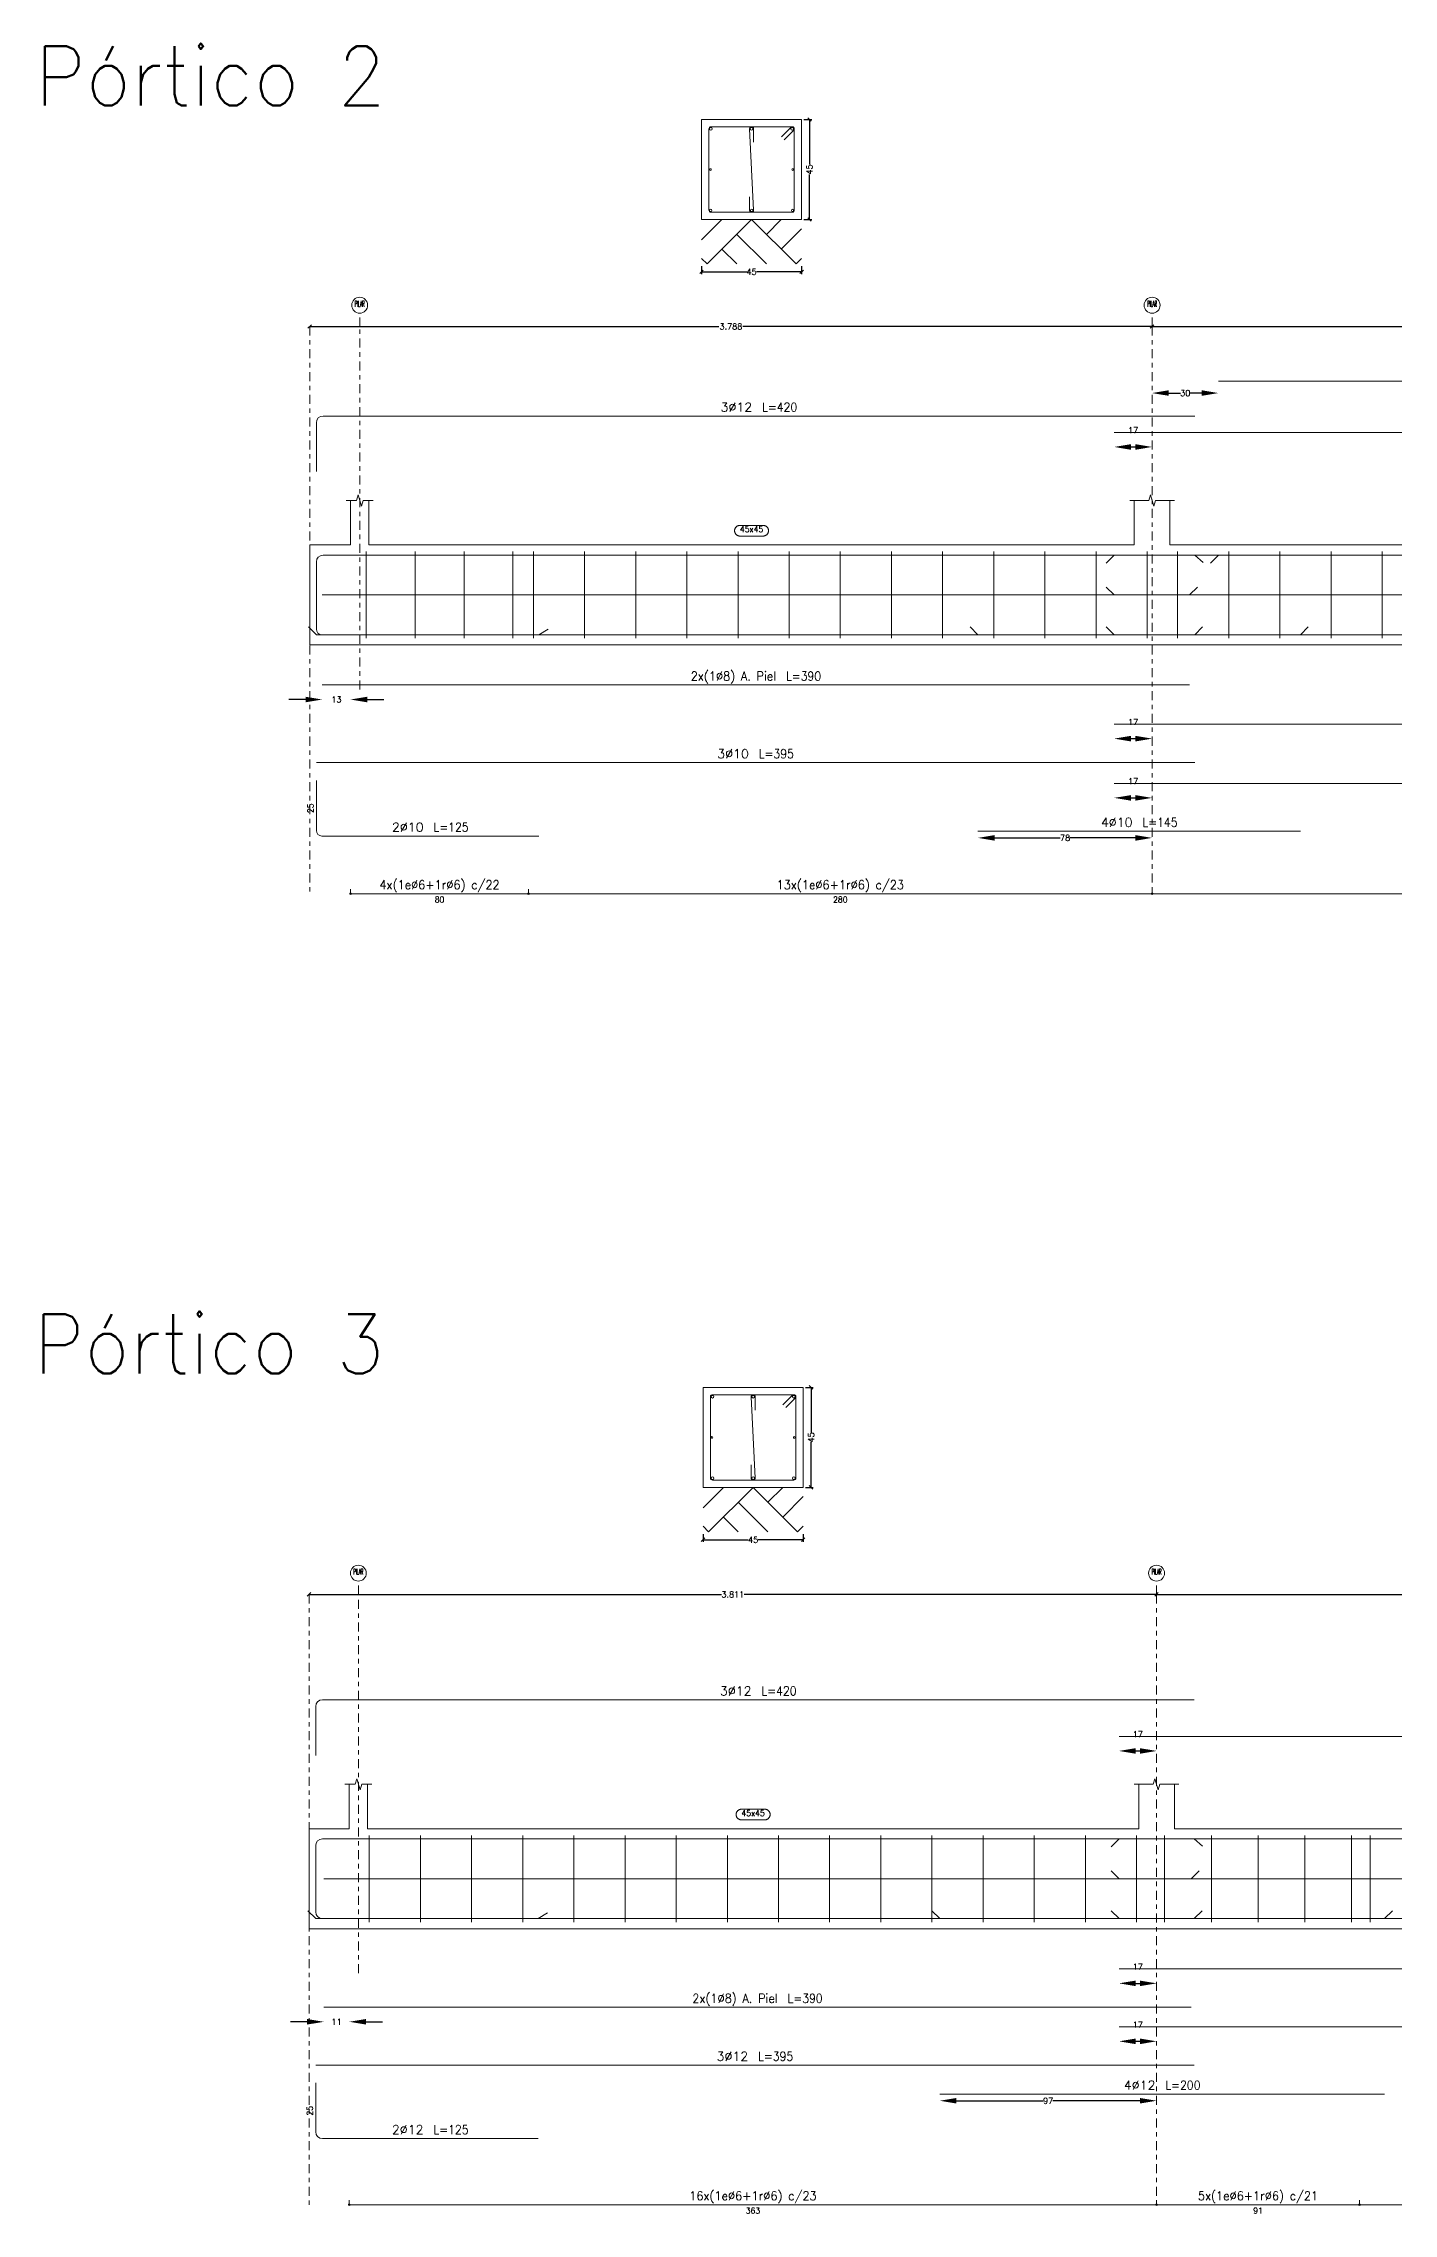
# Model space of a CAD drawing. Header units: millimetres. Extents: x 1 to 227, y -3 to 111.
# Drawn here: x 63.81 to 94.16, y 55.61 to 104.42 of the extents above; entities that cross this region are included whole.
import ezdxf
from ezdxf.enums import TextEntityAlignment as Align

# ---------------------------------------------------------------- set-up
doc = ezdxf.new("R2010")
doc.units = ezdxf.units.MM
doc.linetypes.add('CYPE_RAYAPUNTO', pattern=[0.4125, 0.2025, -0.105, 0, -0.105])
for name, color, linetype, lineweight in [('ALZ_ARM_LONG_ARM_TEXTOS', 3, 'Continuous', 9), ('ALZ_ARM_LONG_TXT_LONG', 3, 'Continuous', 9), ('ALZ_ARM_TRANS_TXT_EST', 3, 'Continuous', 9), ('ALZ_CONT_NUDOS', 122, 'Continuous', 9), ('ALZ_CONT_VIG_HORMIGON', 2, 'Continuous', 9), ('ALZ_COT_COT_ANCLAJES', 3, 'Continuous', 0), ('ALZ_COT_COT_ARM', 3, 'Continuous', 0), ('ALZ_COT_COT_EST', 3, 'Continuous', 0), ('ALZ_COT_COT_LIN_APOYOS', 2, 'CYPE_RAYAPUNTO', 0), ('ALZ_COT_LONGITUD_PROYECTADA', 122, 'Continuous', 0), ('ALZ_COT_TEXTOS_ESTRIBOS', 122, 'Continuous', 0), ('ALZ_REF_COT_LIN_AUX_COTA', 2, 'CYPE_RAYAPUNTO', 9), ('ALZ_REF_REF_NOMBRE', 3, 'Continuous', 9), ('ALZ_REF_REF_REFERENCIA', 3, 'Continuous', 9), ('ALZ_REF_REFERENCIA_PORTICO', 3, 'Continuous', 9), ('ALZ_REF_TEXTO_REF_NOMBRE', 3, 'Continuous', 9), ('ALZ_REF_TEXTO_REF_REFERENCIA', 3, 'Continuous', 9), ('ARM_LONGITUDINAL_Ø10', 103, 'Continuous', 9), ('ARM_LONGITUDINAL_Ø12', 171, 'Continuous', 9), ('ARM_LONGITUDINAL_Ø8', 32, 'Continuous', 9), ('ARM_TRANSVERSAL_Ø6', 151, 'Continuous', 9), ('SEC_CONT_TERRENO_SECCION', 36, 'Continuous', 0), ('SEC_CONT_VIG_HORMIGON_SECCION', 2, 'Continuous', 9), ('SEC_COTAS_SEC_DIM_VIGA', 122, 'Continuous', 0)]:
    doc.layers.add(name, color=color, linetype=linetype, lineweight=lineweight)
doc.styles.add('CYPETXT_0.2_romans', font='romans__.ttf', dxfattribs={"height": 0.133333})
doc.styles.add('CYPETXT_romans', font='romans__.ttf', dxfattribs={"height": 0.2})
doc.dimstyles.new('cype_arrow', dxfattribs={"dimtxt": 0.18, "dimasz": 0.375, "dimexe": 0.05, "dimexo": 0.05, "dimgap": 0, "dimtad": 0, "dimdec": 4, "dimzin": 0, "dimdsep": 46, "dimtxsty": 'CYPETXT_0.2_romans', "dimcen": 0.09, "dimadec": 0, "dimazin": 0, "dimtfac": 1, "dimtdec": 4, "dimtofl": 0, "dimtmove": 2, "dimatfit": 3, "dimfxl": 1, "dimtolj": 1, "dimtzin": 0, "dimarcsym": 0})
doc.dimstyles.new('cype_oblique', dxfattribs={"dimtxt": 0.18, "dimasz": 0.18, "dimexe": 0.05, "dimexo": 0.05, "dimgap": 0, "dimtad": 0, "dimdec": 4, "dimzin": 0, "dimdsep": 46, "dimtxsty": 'CYPETXT_0.2_romans', "dimblk": 'OBLIQUE', "dimtsz": 0.04, "dimcen": 0.09, "dimadec": 0, "dimazin": 0, "dimtfac": 1, "dimtdec": 4, "dimtofl": 0, "dimtmove": 2, "dimatfit": 3, "dimfxl": 1, "dimtolj": 1, "dimtzin": 0, "dimarcsym": 0})

# ---------------------------------------------------------------- blocks, each defined once
blk = doc.blocks.new('*D8')
at = {"layer": 'Defpoints', "color": 0, "transparency": 16777216}
for p in [(78.605, 99.455), (80.855, 99.455), (80.855, 99.278)]:
    blk.add_point(p, dxfattribs=at)
at = {"layer": 'SEC_COTAS_SEC_DIM_VIGA', "color": 0, "lineweight": -2, "transparency": 16777216}
for p, q in [((78.565, 99.238), (78.645, 99.318)), ((78.605, 99.405), (78.605, 99.228)), ((78.605, 99.278), (79.62, 99.278)), ((80.855, 99.278), (79.84, 99.278)), ((80.815, 99.238), (80.895, 99.318)), ((80.855, 99.405), (80.855, 99.228))]:
    blk.add_line(p, q, dxfattribs=at)
at = {"layer": 'SEC_COTAS_SEC_DIM_VIGA', "color": 0, "transparency": 16777216, "insert": (79.73, 99.278), "char_height": 0.1333, "attachment_point": 5, "style": 'CYPETXT_0.2_romans'}
blk.add_mtext('\\A1;45', dxfattribs=at)
blk = doc.blocks.new('_OBLIQUE')
at = {"color": 0, "linetype": 'ByBlock', "lineweight": -2}
blk.add_line((-0.5, -0.5), (0.5, 0.5), dxfattribs=at)
blk = doc.blocks.new('*D9')
at = {"layer": 'Defpoints', "color": 0, "transparency": 16777216}
for p in [(80.855, 102.705), (81.032, 102.705), (80.855, 100.455)]:
    blk.add_point(p, dxfattribs=at)
at = {"layer": 'SEC_COTAS_SEC_DIM_VIGA', "color": 0, "lineweight": -2, "transparency": 16777216}
for p, q in [((80.905, 102.705), (81.082, 102.705)), ((81.072, 102.665), (80.992, 102.745)), ((81.032, 102.705), (81.032, 101.69)), ((81.032, 100.455), (81.032, 101.47)), ((80.905, 100.455), (81.082, 100.455)), ((81.072, 100.415), (80.992, 100.495))]:
    blk.add_line(p, q, dxfattribs=at)
at = {"layer": 'SEC_COTAS_SEC_DIM_VIGA', "color": 0, "transparency": 16777216, "insert": (81.032, 101.58), "char_height": 0.1333, "attachment_point": 5, "rotation": 90, "style": 'CYPETXT_0.2_romans'}
blk.add_mtext('\\A1;45', dxfattribs=at)
blk = doc.blocks.new('*D18')
at = {"layer": 'ALZ_COT_LONGITUD_PROYECTADA', "color": 0, "lineweight": -2, "transparency": 16777216}
for p, q in [((69.755, 98.009), (69.835, 98.089)), ((69.795, 98.049), (78.994, 98.049)), ((88.735, 98.049), (79.536, 98.049)), ((88.695, 98.009), (88.775, 98.089))]:
    blk.add_line(p, q, dxfattribs=at)
at = {"layer": 'Defpoints', "color": 0, "transparency": 16777216}
for p in [(69.795, 98.049), (69.795, 98.049), (88.735, 98.049)]:
    blk.add_point(p, dxfattribs=at)
at = {"layer": 'ALZ_COT_LONGITUD_PROYECTADA', "color": 0, "transparency": 16777216, "insert": (79.265, 98.049), "char_height": 0.1333, "attachment_point": 5, "style": 'CYPETXT_0.2_romans'}
blk.add_mtext('\\A1;3.788', dxfattribs=at)
blk = doc.blocks.new('*D19')
at = {"layer": 'ALZ_COT_LONGITUD_PROYECTADA', "color": 0, "lineweight": -2, "transparency": 16777216}
for p, q in [((88.695, 98.009), (88.775, 98.089)), ((88.735, 98.049), (95.361, 98.049)), ((102.53, 98.049), (95.904, 98.049)), ((102.49, 98.009), (102.57, 98.089))]:
    blk.add_line(p, q, dxfattribs=at)
at = {"layer": 'Defpoints', "color": 0, "transparency": 16777216}
for p in [(88.735, 98.049), (88.735, 98.049), (102.53, 98.049)]:
    blk.add_point(p, dxfattribs=at)
at = {"layer": 'ALZ_COT_LONGITUD_PROYECTADA', "color": 0, "transparency": 16777216, "insert": (95.633, 98.049), "char_height": 0.1333, "attachment_point": 5, "style": 'CYPETXT_0.2_romans'}
blk.add_mtext('\\A1;2.759', dxfattribs=at)
blk = doc.blocks.new('*D23')
at = {"layer": 'ALZ_COT_COT_ARM', "color": 0, "lineweight": -2, "transparency": 16777216}
blk.add_line((88.258, 95.34), (88.36, 95.34), dxfattribs=at)
at = {"layer": 'ALZ_COT_COT_ARM', "color": 0, "transparency": 16777216}
for points in [[(88.258, 95.402), (88.258, 95.277), (87.883, 95.34)], [(88.36, 95.402), (88.36, 95.277), (88.735, 95.34)]]:
    blk.add_solid(points, dxfattribs=at)
at = {"layer": 'Defpoints', "color": 0, "transparency": 16777216}
for p in [(87.883, 95.34), (88.735, 95.34), (88.735, 95.34)]:
    blk.add_point(p, dxfattribs=at)
at = {"layer": 'ALZ_COT_COT_ARM', "color": 0, "transparency": 16777216, "insert": (88.309, 95.715), "char_height": 0.1333, "attachment_point": 5, "style": 'CYPETXT_0.2_romans'}
blk.add_mtext('\\A1;17', dxfattribs=at)
blk = doc.blocks.new('*D24')
at = {"layer": 'ALZ_COT_COT_ARM', "color": 0, "lineweight": -2, "transparency": 16777216}
blk.add_line((88.258, 87.447), (88.36, 87.447), dxfattribs=at)
at = {"layer": 'ALZ_COT_COT_ARM', "color": 0, "transparency": 16777216}
for points in [[(88.258, 87.509), (88.258, 87.384), (87.883, 87.447)], [(88.36, 87.509), (88.36, 87.384), (88.735, 87.447)]]:
    blk.add_solid(points, dxfattribs=at)
at = {"layer": 'Defpoints', "color": 0, "transparency": 16777216}
for p in [(87.883, 87.447), (88.735, 87.447), (88.735, 87.447)]:
    blk.add_point(p, dxfattribs=at)
at = {"layer": 'ALZ_COT_COT_ARM', "color": 0, "transparency": 16777216, "insert": (88.309, 87.822), "char_height": 0.1333, "attachment_point": 5, "style": 'CYPETXT_0.2_romans'}
blk.add_mtext('\\A1;17', dxfattribs=at)
blk = doc.blocks.new('*D27')
at = {"layer": 'ALZ_COT_COT_ARM', "color": 0, "lineweight": -2, "transparency": 16777216}
for p, q in [((69.7025, 89.658838), (69.3275, 89.658838)), ((71.09, 89.658838), (71.465, 89.658838))]:
    blk.add_line(p, q, dxfattribs=at)
at = {"layer": 'ALZ_COT_COT_ARM', "color": 0, "transparency": 16777216}
for points in [[(69.7025, 89.721338), (69.7025, 89.596338), (70.0775, 89.658838)], [(71.09, 89.721338), (71.09, 89.596338), (70.715, 89.658838)]]:
    blk.add_solid(points, dxfattribs=at)
at = {"layer": 'Defpoints', "color": 0, "transparency": 16777216}
for p in [(70.0775, 89.658838), (70.715, 89.658838), (70.715, 89.658838)]:
    blk.add_point(p, dxfattribs=at)
at = {"layer": 'ALZ_COT_COT_ARM', "color": 0, "transparency": 16777216, "insert": (70.39625, 89.658838), "char_height": 0.1333333, "attachment_point": 5, "style": 'CYPETXT_0.2_romans'}
blk.add_mtext('\\A1;13', dxfattribs=at)
blk = doc.blocks.new('*D28')
at = {"layer": 'ALZ_COT_COT_ARM', "color": 0, "lineweight": -2, "transparency": 16777216}
blk.add_line((88.258, 88.779), (88.36, 88.779), dxfattribs=at)
at = {"layer": 'ALZ_COT_COT_ARM', "color": 0, "transparency": 16777216}
for points in [[(88.258, 88.842), (88.258, 88.717), (87.883, 88.779)], [(88.36, 88.842), (88.36, 88.717), (88.735, 88.779)]]:
    blk.add_solid(points, dxfattribs=at)
at = {"layer": 'Defpoints', "color": 0, "transparency": 16777216}
for p in [(87.883, 88.779), (88.735, 88.779), (88.735, 88.779)]:
    blk.add_point(p, dxfattribs=at)
at = {"layer": 'ALZ_COT_COT_ARM', "color": 0, "transparency": 16777216, "insert": (88.309, 89.154), "char_height": 0.1333, "attachment_point": 5, "style": 'CYPETXT_0.2_romans'}
blk.add_mtext('\\A1;17', dxfattribs=at)
blk = doc.blocks.new('*D30')
at = {"layer": 'ALZ_COT_COT_ARM', "color": 0, "lineweight": -2, "transparency": 16777216}
for p, q in [((89.11, 96.552), (89.371, 96.552)), ((89.851, 96.552), (89.59, 96.552))]:
    blk.add_line(p, q, dxfattribs=at)
at = {"layer": 'ALZ_COT_COT_ARM', "color": 0, "transparency": 16777216}
for points in [[(89.11, 96.615), (89.11, 96.49), (88.735, 96.552)], [(89.851, 96.615), (89.851, 96.49), (90.226, 96.552)]]:
    blk.add_solid(points, dxfattribs=at)
at = {"layer": 'Defpoints', "color": 0, "transparency": 16777216}
for p in [(88.735, 96.552), (90.226, 96.552), (90.226, 96.552)]:
    blk.add_point(p, dxfattribs=at)
at = {"layer": 'ALZ_COT_COT_ARM', "color": 0, "transparency": 16777216, "insert": (89.481, 96.552), "char_height": 0.1333, "attachment_point": 5, "style": 'CYPETXT_0.2_romans'}
blk.add_mtext('\\A1;30', dxfattribs=at)
blk = doc.blocks.new('*D33')
at = {"layer": 'ALZ_COT_COT_ARM', "color": 0, "lineweight": -2, "transparency": 16777216}
for p, q in [((85.195, 86.547), (86.669, 86.547)), ((88.36, 86.547), (86.887, 86.547))]:
    blk.add_line(p, q, dxfattribs=at)
at = {"layer": 'ALZ_COT_COT_ARM', "color": 0, "transparency": 16777216}
for points in [[(85.195, 86.609), (85.195, 86.484), (84.82, 86.547)], [(88.36, 86.609), (88.36, 86.484), (88.735, 86.547)]]:
    blk.add_solid(points, dxfattribs=at)
at = {"layer": 'Defpoints', "color": 0, "transparency": 16777216}
for p in [(84.82, 86.547), (88.735, 86.547), (88.735, 86.547)]:
    blk.add_point(p, dxfattribs=at)
at = {"layer": 'ALZ_COT_COT_ARM', "color": 0, "transparency": 16777216, "insert": (86.778, 86.547), "char_height": 0.1333, "attachment_point": 5, "style": 'CYPETXT_0.2_romans'}
blk.add_mtext('\\A1;78', dxfattribs=at)
blk = doc.blocks.new('*D36')
at = {"layer": 'Defpoints', "color": 0, "transparency": 16777216}
for p in [(78.64, 70.939), (80.89, 70.939), (80.89, 70.761)]:
    blk.add_point(p, dxfattribs=at)
at = {"layer": 'SEC_COTAS_SEC_DIM_VIGA', "color": 0, "lineweight": -2, "transparency": 16777216}
for p, q in [((78.6, 70.721), (78.68, 70.801)), ((78.64, 70.889), (78.64, 70.711)), ((80.85, 70.721), (80.93, 70.801)), ((80.89, 70.889), (80.89, 70.711)), ((78.64, 70.761), (79.655, 70.761)), ((80.89, 70.761), (79.876, 70.761))]:
    blk.add_line(p, q, dxfattribs=at)
at = {"layer": 'SEC_COTAS_SEC_DIM_VIGA', "color": 0, "transparency": 16777216, "insert": (79.765, 70.761), "char_height": 0.1333, "attachment_point": 5, "style": 'CYPETXT_0.2_romans'}
blk.add_mtext('\\A1;45', dxfattribs=at)
blk = doc.blocks.new('*D37')
at = {"layer": 'Defpoints', "color": 0, "transparency": 16777216}
for p in [(80.89, 74.189), (81.068, 74.189), (80.89, 71.939)]:
    blk.add_point(p, dxfattribs=at)
at = {"layer": 'SEC_COTAS_SEC_DIM_VIGA', "color": 0, "lineweight": -2, "transparency": 16777216}
for p, q in [((81.108, 74.149), (81.028, 74.229)), ((80.94, 74.189), (81.118, 74.189)), ((81.068, 74.189), (81.068, 73.174)), ((81.068, 71.939), (81.068, 72.953)), ((80.94, 71.939), (81.118, 71.939)), ((81.108, 71.899), (81.028, 71.979))]:
    blk.add_line(p, q, dxfattribs=at)
at = {"layer": 'SEC_COTAS_SEC_DIM_VIGA', "color": 0, "transparency": 16777216, "insert": (81.068, 73.064), "char_height": 0.1333, "attachment_point": 5, "rotation": 90, "style": 'CYPETXT_0.2_romans'}
blk.add_mtext('\\A1;45', dxfattribs=at)
blk = doc.blocks.new('*D48')
at = {"layer": 'ALZ_COT_LONGITUD_PROYECTADA', "color": 0, "lineweight": -2, "transparency": 16777216}
for p, q in [((69.74, 69.491), (69.82, 69.571)), ((69.78, 69.531), (79.056, 69.531)), ((88.835, 69.531), (79.56, 69.531)), ((88.795, 69.491), (88.875, 69.571))]:
    blk.add_line(p, q, dxfattribs=at)
at = {"layer": 'Defpoints', "color": 0, "transparency": 16777216}
for p in [(69.78, 69.531), (69.78, 69.531), (88.835, 69.531)]:
    blk.add_point(p, dxfattribs=at)
at = {"layer": 'ALZ_COT_LONGITUD_PROYECTADA', "color": 0, "transparency": 16777216, "insert": (79.308, 69.531), "char_height": 0.1333, "attachment_point": 5, "style": 'CYPETXT_0.2_romans'}
blk.add_mtext('\\A1;3.811', dxfattribs=at)
blk = doc.blocks.new('*D49')
at = {"layer": 'ALZ_COT_LONGITUD_PROYECTADA', "color": 0, "lineweight": -2, "transparency": 16777216}
for p, q in [((88.795, 69.491), (88.875, 69.571)), ((88.835, 69.531), (99.97, 69.531)), ((111.648, 69.531), (100.514, 69.531)), ((111.608, 69.491), (111.688, 69.571))]:
    blk.add_line(p, q, dxfattribs=at)
at = {"layer": 'Defpoints', "color": 0, "transparency": 16777216}
for p in [(88.835, 69.531), (88.835, 69.531), (111.648, 69.531)]:
    blk.add_point(p, dxfattribs=at)
at = {"layer": 'ALZ_COT_LONGITUD_PROYECTADA', "color": 0, "transparency": 16777216, "insert": (100.242, 69.531), "char_height": 0.1333, "attachment_point": 5, "style": 'CYPETXT_0.2_romans'}
blk.add_mtext('\\A1;4.563', dxfattribs=at)
blk = doc.blocks.new('*D53')
at = {"layer": 'ALZ_COT_COT_ARM', "color": 0, "lineweight": -2, "transparency": 16777216}
blk.add_line((88.367, 66.011), (88.46, 66.011), dxfattribs=at)
at = {"layer": 'ALZ_COT_COT_ARM', "color": 0, "transparency": 16777216}
for points in [[(88.367, 66.073), (88.367, 65.948), (87.992, 66.011)], [(88.46, 66.073), (88.46, 65.948), (88.835, 66.011)]]:
    blk.add_solid(points, dxfattribs=at)
at = {"layer": 'Defpoints', "color": 0, "transparency": 16777216}
for p in [(87.992, 66.011), (88.835, 66.011), (88.835, 66.011)]:
    blk.add_point(p, dxfattribs=at)
at = {"layer": 'ALZ_COT_COT_ARM', "color": 0, "transparency": 16777216, "insert": (88.414, 66.386), "char_height": 0.1333, "attachment_point": 5, "style": 'CYPETXT_0.2_romans'}
blk.add_mtext('\\A1;17', dxfattribs=at)
blk = doc.blocks.new('*D54')
at = {"layer": 'ALZ_COT_COT_ARM', "color": 0, "lineweight": -2, "transparency": 16777216}
blk.add_line((88.367, 59.48), (88.46, 59.48), dxfattribs=at)
at = {"layer": 'ALZ_COT_COT_ARM', "color": 0, "transparency": 16777216}
for points in [[(88.367, 59.542), (88.367, 59.417), (87.992, 59.48)], [(88.46, 59.542), (88.46, 59.417), (88.835, 59.48)]]:
    blk.add_solid(points, dxfattribs=at)
at = {"layer": 'Defpoints', "color": 0, "transparency": 16777216}
for p in [(87.992, 59.48), (88.835, 59.48), (88.835, 59.48)]:
    blk.add_point(p, dxfattribs=at)
at = {"layer": 'ALZ_COT_COT_ARM', "color": 0, "transparency": 16777216, "insert": (88.414, 59.855), "char_height": 0.1333, "attachment_point": 5, "style": 'CYPETXT_0.2_romans'}
blk.add_mtext('\\A1;17', dxfattribs=at)
blk = doc.blocks.new('*D56')
at = {"layer": 'ALZ_COT_COT_ARM', "color": 0, "lineweight": -2, "transparency": 16777216}
for p, q in [((69.738, 59.919), (69.363, 59.919)), ((71.06, 59.919), (71.435, 59.919))]:
    blk.add_line(p, q, dxfattribs=at)
at = {"layer": 'ALZ_COT_COT_ARM', "color": 0, "transparency": 16777216}
for points in [[(69.738, 59.982), (69.738, 59.857), (70.113, 59.919)], [(71.06, 59.982), (71.06, 59.857), (70.685, 59.919)]]:
    blk.add_solid(points, dxfattribs=at)
at = {"layer": 'Defpoints', "color": 0, "transparency": 16777216}
for p in [(70.113, 59.919), (70.685, 59.919), (70.685, 59.919)]:
    blk.add_point(p, dxfattribs=at)
at = {"layer": 'ALZ_COT_COT_ARM', "color": 0, "transparency": 16777216, "insert": (70.399, 59.919), "char_height": 0.1333, "attachment_point": 5, "style": 'CYPETXT_0.2_romans'}
blk.add_mtext('\\A1;11', dxfattribs=at)
blk = doc.blocks.new('*D57')
at = {"layer": 'ALZ_COT_COT_ARM', "color": 0, "lineweight": -2, "transparency": 16777216}
blk.add_line((88.367, 60.784), (88.46, 60.784), dxfattribs=at)
at = {"layer": 'ALZ_COT_COT_ARM', "color": 0, "transparency": 16777216}
for points in [[(88.367, 60.846), (88.367, 60.721), (87.992, 60.784)], [(88.46, 60.846), (88.46, 60.721), (88.835, 60.784)]]:
    blk.add_solid(points, dxfattribs=at)
at = {"layer": 'Defpoints', "color": 0, "transparency": 16777216}
for p in [(87.992, 60.784), (88.835, 60.784), (88.835, 60.784)]:
    blk.add_point(p, dxfattribs=at)
at = {"layer": 'ALZ_COT_COT_ARM', "color": 0, "transparency": 16777216, "insert": (88.414, 61.159), "char_height": 0.1333, "attachment_point": 5, "style": 'CYPETXT_0.2_romans'}
blk.add_mtext('\\A1;17', dxfattribs=at)
blk = doc.blocks.new('*D59')
at = {"layer": 'ALZ_COT_COT_ARM', "color": 0, "lineweight": -2, "transparency": 16777216}
for p, q in [((84.336, 58.143), (86.291, 58.143)), ((88.46, 58.143), (86.505, 58.143))]:
    blk.add_line(p, q, dxfattribs=at)
at = {"layer": 'ALZ_COT_COT_ARM', "color": 0, "transparency": 16777216}
for points in [[(84.336, 58.206), (84.336, 58.081), (83.961, 58.143)], [(88.46, 58.206), (88.46, 58.081), (88.835, 58.143)]]:
    blk.add_solid(points, dxfattribs=at)
at = {"layer": 'Defpoints', "color": 0, "transparency": 16777216}
for p in [(83.961, 58.143), (88.835, 58.143), (88.835, 58.143)]:
    blk.add_point(p, dxfattribs=at)
at = {"layer": 'ALZ_COT_COT_ARM', "color": 0, "transparency": 16777216, "insert": (86.398, 58.143), "char_height": 0.1333, "attachment_point": 5, "style": 'CYPETXT_0.2_romans'}
blk.add_mtext('\\A1;97', dxfattribs=at)

msp = doc.modelspace()

# ---------------------------------------------------------------- linework, layer by layer
at = {"layer": 'ALZ_CONT_NUDOS'}
for p, q in [((70.715, 93.13584), (70.715, 94.13584)), ((71.125, 93.13584), (71.125, 94.13584)), ((88.335, 93.13584), (88.335, 94.13584)), ((89.135, 93.13584), (89.135, 94.13584)), ((70.685, 64.26079), (70.685, 65.26079)), ((71.095, 64.26079), (71.095, 65.26079)), ((88.4355, 64.26079), (88.4355, 65.26079)), ((89.2355, 64.26079), (89.2355, 65.26079))]:
    msp.add_line(p, q, dxfattribs=at)
for points in [[(70.615, 94.13584), (70.845, 94.13584), (70.8825, 94.26084), (70.9575, 94.01084), (70.995, 94.13584), (71.225, 94.13584)], [(88.235, 94.13584), (88.66, 94.13584), (88.6975, 94.26084), (88.7725, 94.01084), (88.81, 94.13584), (89.235, 94.13584)], [(70.715, 93.13584), (69.795, 93.13584), (69.795, 90.88584), (70.715, 90.88584), (71.125, 90.88584)], [(88.335, 90.88584), (89.135, 90.88584)], [(70.585, 65.26079), (70.815, 65.26079), (70.8525, 65.38579), (70.9275, 65.13579), (70.965, 65.26079), (71.195, 65.26079)], [(88.3355, 65.26079), (88.7605, 65.26079), (88.798, 65.38579), (88.873, 65.13579), (88.9105, 65.26079), (89.3355, 65.26079)], [(70.685, 64.26079), (69.78019, 64.26079), (69.78019, 62.01079), (70.685, 62.01079), (71.095, 62.01079)], [(88.4355, 62.01079), (89.2355, 62.01079)]]:
    msp.add_lwpolyline(points, dxfattribs=at)
at = {"layer": 'ALZ_CONT_VIG_HORMIGON'}
for p, q in [((71.125, 93.13584), (88.335, 93.13584)), ((89.135, 93.13584), (102.325, 93.13584)), ((71.125, 90.88584), (88.335, 90.88584)), ((89.135, 90.88584), (102.325, 90.88584)), ((71.095, 64.26079), (88.4355, 64.26079)), ((89.2355, 64.26079), (111.24838, 64.26079)), ((71.095, 62.01079), (88.4355, 62.01079)), ((89.2355, 62.01079), (111.24838, 62.01079))]:
    msp.add_line(p, q, dxfattribs=at)
at = {"layer": 'ALZ_COT_COT_EST'}
for p, q in [((70.715, 85.29247), (70.715, 85.39247)), ((74.715, 85.29247), (74.715, 85.39247)), ((88.735, 85.29247), (88.735, 85.39247)), ((70.685, 55.80506), (70.685, 55.90506)), ((88.8355, 55.80506), (88.8355, 55.90506)), ((93.39808, 55.80506), (93.39808, 55.90506))]:
    msp.add_line(p, q, dxfattribs=at)
for points in [[(70.715, 85.29247), (74.715, 85.29247), (74.715, 85.39247)], [(74.715, 85.29247), (88.735, 85.29247), (88.735, 85.39247)], [(88.735, 85.29247), (102.53, 85.29247), (102.53, 85.39247)], [(70.685, 55.80506), (88.8355, 55.80506), (88.8355, 55.90506)], [(88.8355, 55.80506), (93.39808, 55.80506), (93.39808, 55.90506)], [(93.39808, 55.80506), (106.53133, 55.80506), (106.53133, 55.90506)]]:
    msp.add_lwpolyline(points, dxfattribs=at)
for centre in [(70.715, 85.29247), (74.715, 85.29247), (74.715, 85.29247), (88.735, 85.29247), (88.735, 85.29247), (70.685, 55.80506), (88.8355, 55.80506), (88.8355, 55.80506), (93.39808, 55.80506), (93.39808, 55.80506)]:
    msp.add_circle(centre, 0.02, dxfattribs=at)
at = {"layer": 'ALZ_COT_COT_LIN_APOYOS'}
for p, q in [((69.795, 98.04875), (69.795, 85.29247)), ((88.735, 98.04875), (88.735, 85.29247)), ((69.78019, 69.53065), (69.78019, 55.80506)), ((88.8355, 69.53065), (88.8355, 55.80506))]:
    msp.add_line(p, q, dxfattribs=at)
at = {"layer": 'ALZ_REF_COT_LIN_AUX_COTA'}
for p, q in [((70.92, 98.04875), (70.92, 98.34875)), ((88.735, 98.04875), (88.735, 98.34875)), ((70.92, 89.88584), (70.92, 98.04875)), ((70.89, 69.53065), (70.89, 69.83065)), ((88.8355, 69.53065), (88.8355, 69.83065)), ((70.89, 61.01079), (70.89, 69.53065))]:
    msp.add_line(p, q, dxfattribs=at)
at = {"layer": 'ALZ_REF_REF_NOMBRE'}
for points in [[(79.992, 93.57584), (80.00002, 93.57557), (80.00799, 93.57477), (80.0159, 93.57343), (80.0237, 93.57157), (80.03136, 93.5692), (80.03885, 93.56632), (80.04612, 93.56294), (80.05315, 93.55909), (80.05991, 93.55477), (80.06637, 93.55001), (80.07249, 93.54484), (80.07826, 93.53926), (80.08364, 93.53331), (80.08861, 93.52702), (80.09315, 93.52041), (80.09723, 93.51351), (80.10085, 93.50635), (80.10398, 93.49897), (80.10661, 93.49139), (80.10873, 93.48366), (80.11033, 93.4758), (80.1114, 93.46785), (80.11193, 93.45985), (80.11193, 93.45183), (80.1114, 93.44383), (80.11033, 93.43588), (80.10873, 93.42802), (80.10661, 93.42028), (80.10398, 93.41271), (80.10085, 93.40533), (80.09723, 93.39817), (80.09315, 93.39127), (80.08861, 93.38466), (80.08364, 93.37836), (80.07826, 93.37241), (80.07249, 93.36684), (80.06637, 93.36166), (80.05991, 93.35691), (80.05315, 93.35259), (80.04612, 93.34874), (80.03885, 93.34536), (80.03136, 93.34248), (80.0237, 93.3401), (80.0159, 93.33824), (80.00799, 93.33691), (80.00002, 93.33611), (79.992, 93.33584), (79.468, 93.33584), (79.45998, 93.33611), (79.45201, 93.33691), (79.4441, 93.33824), (79.4363, 93.3401), (79.42864, 93.34248), (79.42115, 93.34536), (79.41388, 93.34874), (79.40685, 93.35259), (79.40009, 93.35691), (79.39363, 93.36166), (79.38751, 93.36684), (79.38174, 93.37241), (79.37636, 93.37836), (79.37139, 93.38466), (79.36685, 93.39127), (79.36277, 93.39817), (79.35915, 93.40533), (79.35602, 93.41271), (79.35339, 93.42028), (79.35127, 93.42802), (79.34967, 93.43588), (79.3486, 93.44383), (79.34807, 93.45183), (79.34807, 93.45985), (79.3486, 93.46785), (79.34967, 93.4758), (79.35127, 93.48366), (79.35339, 93.49139), (79.35602, 93.49897), (79.35915, 93.50635), (79.36277, 93.51351), (79.36685, 93.52041), (79.37139, 93.52702), (79.37636, 93.53331), (79.38174, 93.53926), (79.38751, 93.54484), (79.39363, 93.55001), (79.40009, 93.55477), (79.40685, 93.55909), (79.41388, 93.56294), (79.42115, 93.56632), (79.42864, 93.5692), (79.4363, 93.57157), (79.4441, 93.57343), (79.45201, 93.57477), (79.45998, 93.57557), (79.468, 93.57584), (79.992, 93.57584)], [(80.02725, 64.70079), (80.03527, 64.70052), (80.04324, 64.69972), (80.05115, 64.69838), (80.05895, 64.69652), (80.06661, 64.69415), (80.0741, 64.69127), (80.08137, 64.68789), (80.0884, 64.68404), (80.09516, 64.67972), (80.10162, 64.67496), (80.10774, 64.66979), (80.11351, 64.66421), (80.11889, 64.65826), (80.12386, 64.65197), (80.1284, 64.64536), (80.13248, 64.63846), (80.1361, 64.6313), (80.13923, 64.62392), (80.14186, 64.61634), (80.14398, 64.60861), (80.14558, 64.60075), (80.14665, 64.5928), (80.14718, 64.5848), (80.14718, 64.57678), (80.14665, 64.56878), (80.14558, 64.56083), (80.14398, 64.55297), (80.14186, 64.54523), (80.13923, 64.53766), (80.1361, 64.53028), (80.13248, 64.52312), (80.1284, 64.51622), (80.12386, 64.50961), (80.11889, 64.50331), (80.11351, 64.49736), (80.10774, 64.49179), (80.10162, 64.48661), (80.09516, 64.48186), (80.0884, 64.47754), (80.08137, 64.47369), (80.0741, 64.47031), (80.06661, 64.46743), (80.05895, 64.46505), (80.05115, 64.46319), (80.04324, 64.46186), (80.03527, 64.46106), (80.02725, 64.46079), (79.50325, 64.46079), (79.49523, 64.46106), (79.48726, 64.46186), (79.47935, 64.46319), (79.47155, 64.46505), (79.46389, 64.46743), (79.4564, 64.47031), (79.44913, 64.47369), (79.4421, 64.47754), (79.43534, 64.48186), (79.42888, 64.48661), (79.42276, 64.49179), (79.41699, 64.49736), (79.41161, 64.50331), (79.40664, 64.50961), (79.4021, 64.51622), (79.39802, 64.52312), (79.3944, 64.53028), (79.39127, 64.53766), (79.38864, 64.54523), (79.38652, 64.55297), (79.38492, 64.56083), (79.38385, 64.56878), (79.38332, 64.57678), (79.38332, 64.5848), (79.38385, 64.5928), (79.38492, 64.60075), (79.38652, 64.60861), (79.38864, 64.61634), (79.39127, 64.62392), (79.3944, 64.6313), (79.39802, 64.63846), (79.4021, 64.64536), (79.40664, 64.65197), (79.41161, 64.65826), (79.41699, 64.66421), (79.42276, 64.66979), (79.42888, 64.67496), (79.43534, 64.67972), (79.4421, 64.68404), (79.44913, 64.68789), (79.4564, 64.69127), (79.46389, 64.69415), (79.47155, 64.69652), (79.47935, 64.69838), (79.48726, 64.69972), (79.49523, 64.70052), (79.50325, 64.70079), (80.02725, 64.70079)]]:
    msp.add_lwpolyline(points, close=True, dxfattribs=at)
at = {"layer": 'ALZ_REF_REF_REFERENCIA'}
for centre in [(70.92, 98.52714), (88.735, 98.52714), (70.89, 70.00904), (88.8355, 70.00904)]:
    msp.add_circle(centre, 0.17839, dxfattribs=at)
at = {"layer": 'ARM_LONGITUDINAL_Ø10'}
for p, q in [((87.8825, 92.90584), (87.70572, 92.72906)), ((90.22625, 92.90584), (90.04947, 92.72906)), ((69.945, 91.11584), (69.76822, 91.29261)), ((84.82035, 91.11584), (84.64357, 91.29261)), ((87.8825, 91.11584), (87.70572, 91.29261)), ((89.695, 91.11584), (89.87178, 91.29261)), ((92.07035, 91.11584), (92.24713, 91.29261)), ((74.945, 91.11584), (75.15937, 91.24446))]:
    msp.add_line(p, q, dxfattribs=at)
for points in [[(90.22625, 96.8222), (99.97625, 96.8222)], [(87.8825, 95.6666), (103.3825, 95.6666)], [(87.8825, 92.90584), (103.3825, 92.90584)], [(90.22625, 92.90584), (99.97625, 92.90584)], [(69.945, 92.36584), (69.945, 91.24084), (69.95452, 91.193), (69.98161, 91.15245), (70.02216, 91.12535), (70.07, 91.11584), (74.945, 91.11584)], [(69.945, 91.11584), (89.695, 91.11584)], [(84.82035, 91.11584), (92.07035, 91.11584)], [(87.8825, 91.11584), (103.3825, 91.11584)], [(69.945, 88.2394), (89.695, 88.2394)], [(69.945, 87.8394), (69.945, 86.7144), (69.95452, 86.66657), (69.98161, 86.62601), (70.02216, 86.59892), (70.07, 86.5894), (74.945, 86.5894)], [(87.8825, 87.77362), (103.3825, 87.77362)], [(84.82035, 86.69662), (92.07035, 86.69662)]]:
    msp.add_lwpolyline(points, dxfattribs=at)
for centre in [(78.81, 100.65986), (79.73, 100.65986), (80.65, 100.65986)]:
    msp.add_circle(centre, 0.025, dxfattribs=at)
at = {"layer": 'ARM_LONGITUDINAL_Ø12'}
for p, q in [((89.695, 92.90584), (89.88259, 92.74058)), ((87.99194, 64.03079), (87.81516, 63.85401)), ((89.68019, 64.03079), (89.86778, 63.86553)), ((69.93019, 62.24079), (69.75341, 62.41756)), ((74.93019, 62.24079), (75.14456, 62.36941)), ((83.96087, 62.24079), (83.78409, 62.41756)), ((87.99194, 62.24079), (87.81516, 62.41756)), ((89.68019, 62.24079), (89.85697, 62.41756)), ((93.96087, 62.24079), (94.13764, 62.41756))]:
    msp.add_line(p, q, dxfattribs=at)
for points in [[(69.945, 94.78584), (69.945, 95.88584), (69.95642, 95.94324), (69.98893, 95.9919), (70.0376, 96.02442), (70.095, 96.03584), (89.695, 96.03584)], [(69.945, 91.65584), (69.945, 92.75584), (69.95642, 92.81324), (69.98893, 92.8619), (70.0376, 92.89442), (70.095, 92.90584), (89.695, 92.90584)], [(69.93019, 65.91079), (69.93019, 67.01079), (69.94161, 67.06819), (69.97412, 67.11685), (70.02279, 67.14937), (70.08019, 67.16079), (89.68019, 67.16079)], [(87.99194, 66.33779), (112.49194, 66.33779)], [(69.93019, 62.78079), (69.93019, 63.88079), (69.94161, 63.93819), (69.97412, 63.98685), (70.02279, 64.01937), (70.08019, 64.03079), (89.68019, 64.03079)], [(87.99194, 64.03079), (112.49194, 64.03079)], [(69.93019, 63.49079), (69.93019, 62.39079), (69.94161, 62.33339), (69.97412, 62.28472), (70.02279, 62.25221), (70.08019, 62.24079), (74.93019, 62.24079)], [(69.93019, 62.24079), (89.68019, 62.24079)], [(83.96087, 62.24079), (93.96087, 62.24079)], [(87.99194, 62.24079), (112.49194, 62.24079)], [(87.99194, 59.8067), (112.49194, 59.8067)], [(69.93019, 58.94328), (89.68019, 58.94328)], [(69.93019, 58.54328), (69.93019, 57.44328), (69.94161, 57.38587), (69.97412, 57.33721), (70.02279, 57.30469), (70.08019, 57.29328), (74.93019, 57.29328)], [(83.96087, 58.29328), (93.96087, 58.29328)]]:
    msp.add_lwpolyline(points, dxfattribs=at)
for centre in [(78.815, 102.49486), (79.73, 102.49486), (80.645, 102.49486), (78.85025, 73.97855), (79.76525, 73.97855), (80.68025, 73.97855), (78.85025, 72.14855), (79.76525, 72.14855), (80.68025, 72.14855)]:
    msp.add_circle(centre, 0.03, dxfattribs=at)
at = {"layer": 'ARM_LONGITUDINAL_Ø8'}
for p, q in [((87.8825, 92.01084), (87.70572, 92.18761)), ((89.5775, 92.01084), (89.75428, 92.18761)), ((87.99194, 63.13579), (87.81516, 63.31256)), ((89.61275, 63.13579), (89.78953, 63.31256))]:
    msp.add_line(p, q, dxfattribs=at)
for points in [[(70.0775, 92.01084), (89.5775, 92.01084)], [(87.8825, 92.01084), (103.3825, 92.01084)], [(70.0775, 89.98584), (89.5775, 89.98584)], [(87.8825, 89.10627), (103.3825, 89.10627)], [(70.11275, 63.13579), (89.61275, 63.13579)], [(87.99194, 63.13579), (112.49194, 63.13579)], [(87.99194, 61.11079), (112.49194, 61.11079)], [(70.11275, 60.24619), (89.61275, 60.24619)]]:
    msp.add_lwpolyline(points, dxfattribs=at)
for centre in [(78.805, 101.57736), (80.655, 101.57736), (78.84025, 73.06355), (80.69025, 73.06355)]:
    msp.add_circle(centre, 0.02, dxfattribs=at)
at = {"layer": 'ARM_TRANSVERSAL_Ø6'}
for p, q in [((71.065, 92.98584), (71.065, 91.03584)), ((72.165, 92.98584), (72.165, 91.03584)), ((73.265, 92.98584), (73.265, 91.03584)), ((74.365, 92.98584), (74.365, 91.03584)), ((74.825, 92.98584), (74.825, 91.03584)), ((75.975, 92.98584), (75.975, 91.03584)), ((77.125, 92.98584), (77.125, 91.03584)), ((78.275, 92.98584), (78.275, 91.03584)), ((79.425, 92.98584), (79.425, 91.03584)), ((80.575, 92.98584), (80.575, 91.03584)), ((81.725, 92.98584), (81.725, 91.03584)), ((82.875, 92.98584), (82.875, 91.03584)), ((84.025, 92.98584), (84.025, 91.03584)), ((85.175, 92.98584), (85.175, 91.03584)), ((86.325, 92.98584), (86.325, 91.03584)), ((87.475, 92.98584), (87.475, 91.03584)), ((88.625, 92.98584), (88.625, 91.03584)), ((89.3075, 92.98584), (89.3075, 91.03584)), ((90.4575, 92.98584), (90.4575, 91.03584)), ((91.6075, 92.98584), (91.6075, 91.03584)), ((92.7575, 92.98584), (92.7575, 91.03584)), ((93.9075, 92.98584), (93.9075, 91.03584)), ((71.13525, 64.11079), (71.13525, 62.16079)), ((72.28525, 64.11079), (72.28525, 62.16079)), ((73.43525, 64.11079), (73.43525, 62.16079)), ((74.58525, 64.11079), (74.58525, 62.16079)), ((75.73525, 64.11079), (75.73525, 62.16079)), ((76.88525, 64.11079), (76.88525, 62.16079)), ((78.03525, 64.11079), (78.03525, 62.16079)), ((79.18525, 64.11079), (79.18525, 62.16079)), ((80.33525, 64.11079), (80.33525, 62.16079)), ((81.48525, 64.11079), (81.48525, 62.16079)), ((82.63525, 64.11079), (82.63525, 62.16079)), ((83.78525, 64.11079), (83.78525, 62.16079)), ((84.93525, 64.11079), (84.93525, 62.16079)), ((86.08525, 64.11079), (86.08525, 62.16079)), ((87.23525, 64.11079), (87.23525, 62.16079)), ((88.38525, 64.11079), (88.38525, 62.16079)), ((89.01679, 64.11079), (89.01679, 62.16079)), ((90.06679, 64.11079), (90.06679, 62.16079)), ((91.11679, 64.11079), (91.11679, 62.16079)), ((92.16679, 64.11079), (92.16679, 62.16079)), ((93.21679, 64.11079), (93.21679, 62.16079)), ((93.63971, 64.11079), (93.63971, 62.16079))]:
    msp.add_line(p, q, dxfattribs=at)
for points in [[(80.46469, 102.25091), (80.67682, 102.46304), (80.68242, 102.46986), (80.68657, 102.47764), (80.68914, 102.48609), (80.69, 102.49486), (80.68914, 102.50364), (80.68657, 102.51209), (80.68242, 102.51987), (80.67682, 102.52668), (80.67, 102.53228), (80.66222, 102.53644), (80.65378, 102.539), (80.645, 102.53986), (78.815, 102.53986), (78.79778, 102.53644), (78.78318, 102.52668), (78.77343, 102.51209), (78.77, 102.49486), (78.77, 100.66486), (78.77343, 100.64764), (78.78318, 100.63304), (78.79778, 100.62329), (78.815, 100.61986), (80.645, 100.61986), (80.66222, 100.62329), (80.67682, 100.63304), (80.68657, 100.64764), (80.69, 100.66486), (80.69, 102.49486), (80.68914, 102.50364), (80.68657, 102.51209), (80.68242, 102.51987), (80.67682, 102.52668), (80.67, 102.53228), (80.66222, 102.53644), (80.65378, 102.539), (80.645, 102.53986), (80.63622, 102.539), (80.62778, 102.53644), (80.62, 102.53228), (80.61318, 102.52668), (80.40105, 102.31455)], [(79.685, 100.96486), (79.685, 100.66486), (79.68613, 100.65485), (79.68946, 100.64534), (79.69482, 100.63681), (79.70194, 100.62968), (79.71048, 100.62432), (79.71999, 100.62099), (79.73, 100.61986), (79.74001, 100.62099), (79.74952, 100.62432), (79.75806, 100.62968), (79.76518, 100.63681), (79.77054, 100.64534), (79.77387, 100.65485), (79.775, 100.66486), (79.685, 102.49486), (79.68613, 102.50488), (79.68946, 102.51439), (79.69482, 102.52292), (79.70194, 102.53005), (79.71048, 102.53541), (79.71999, 102.53874), (79.73, 102.53986), (79.74001, 102.53874), (79.74952, 102.53541), (79.75806, 102.53005), (79.76518, 102.52292), (79.77054, 102.51439), (79.77387, 102.50488), (79.775, 102.49486), (79.775, 102.19486)], [(80.49994, 73.73459), (80.71207, 73.94673), (80.71767, 73.95354), (80.72182, 73.96132), (80.72439, 73.96977), (80.72525, 73.97855), (80.72439, 73.98732), (80.72182, 73.99577), (80.71767, 74.00355), (80.71207, 74.01037), (80.70525, 74.01596), (80.69747, 74.02012), (80.68903, 74.02268), (80.68025, 74.02355), (78.85025, 74.02355), (78.83303, 74.02012), (78.81843, 74.01037), (78.80868, 73.99577), (78.80525, 73.97855), (78.80525, 72.14855), (78.80868, 72.13132), (78.81843, 72.11673), (78.83303, 72.10697), (78.85025, 72.10355), (80.68025, 72.10355), (80.69747, 72.10697), (80.71207, 72.11673), (80.72182, 72.13132), (80.72525, 72.14855), (80.72525, 73.97855), (80.72439, 73.98732), (80.72182, 73.99577), (80.71767, 74.00355), (80.71207, 74.01037), (80.70525, 74.01596), (80.69747, 74.02012), (80.68903, 74.02268), (80.68025, 74.02355), (80.67147, 74.02268), (80.66303, 74.02012), (80.65525, 74.01596), (80.64843, 74.01037), (80.4363, 73.79823)], [(79.72025, 72.44855), (79.72025, 72.14855), (79.72138, 72.13853), (79.72471, 72.12902), (79.73007, 72.12049), (79.73719, 72.11336), (79.74573, 72.108), (79.75524, 72.10467), (79.76525, 72.10355), (79.77526, 72.10467), (79.78477, 72.108), (79.79331, 72.11336), (79.80043, 72.12049), (79.80579, 72.12902), (79.80912, 72.13853), (79.81025, 72.14855), (79.72025, 73.97855), (79.72138, 73.98856), (79.72471, 73.99807), (79.73007, 74.0066), (79.73719, 74.01373), (79.74573, 74.01909), (79.75524, 74.02242), (79.76525, 74.02355), (79.77526, 74.02242), (79.78477, 74.01909), (79.79331, 74.01373), (79.80043, 74.0066), (79.80579, 73.99807), (79.80912, 73.98856), (79.81025, 73.97855), (79.81025, 73.67855)]]:
    msp.add_lwpolyline(points, dxfattribs=at)
at = {"layer": 'SEC_CONT_TERRENO_SECCION'}
for p, q in [((78.605, 99.99653), (79.06333, 100.45486)), ((78.73, 99.45486), (79.73, 100.45486)), ((79.39667, 100.12153), (80.06333, 99.45486)), ((79.73, 100.45486), (80.73, 99.45486)), ((80.06333, 100.12153), (80.39667, 100.45486)), ((80.39667, 99.7882), (80.855, 100.24653)), ((78.605, 99.57986), (78.73, 99.45486)), ((79.06333, 99.7882), (79.39667, 99.45486)), ((80.73, 99.45486), (80.855, 99.57986)), ((78.64025, 71.48021), (79.09858, 71.93855)), ((78.76525, 70.93855), (79.76525, 71.93855)), ((79.76525, 71.93855), (80.76525, 70.93855)), ((80.09858, 71.60521), (80.43192, 71.93855)), ((79.09858, 71.27188), (79.43192, 70.93855)), ((79.43192, 71.60521), (80.09858, 70.93855)), ((80.43192, 71.27188), (80.89025, 71.73021)), ((78.64025, 71.06355), (78.76525, 70.93855)), ((80.76525, 70.93855), (80.89025, 71.06355))]:
    msp.add_line(p, q, dxfattribs=at)
at = {"layer": 'SEC_CONT_VIG_HORMIGON_SECCION'}
for points in [[(80.855, 102.70486), (78.605, 102.70486), (78.605, 100.45486), (80.855, 100.45486), (80.855, 102.70486)], [(80.89025, 74.18855), (78.64025, 74.18855), (78.64025, 71.93855), (80.89025, 71.93855), (80.89025, 74.18855)]]:
    msp.add_lwpolyline(points, close=True, dxfattribs=at)

# ---------------------------------------------------------------- texts
at = {"layer": 'ALZ_ARM_LONG_ARM_TEXTOS', "style": 'CYPETXT_romans'}
for s, width, p, p2 in [('3%%c12', 0.900912, (79.0335, 96.13584), (79.7445, 96.13584)), ('2x(1%%c8) A. Piel', 0.787854, (78.3615, 90.08584), (80.2815, 90.08584)), ('3%%c10', 0.900912, (78.9585, 88.3394), (79.6695, 88.3394)), ('2%%c10', 0.900912, (71.646, 86.6894), (72.357, 86.6894)), ('4%%c10', 0.900912, (87.58385, 86.79662), (88.29485, 86.79662)), ('3%%c12', 0.900912, (79.01869, 67.26079), (79.72969, 67.26079)), ('2x(1%%c8) A. Piel', 0.787854, (78.39675, 60.34619), (80.31675, 60.34619)), ('3%%c12', 0.900912, (78.94369, 59.04328), (79.65469, 59.04328)), ('4%%c12', 0.900912, (88.09937, 58.39328), (88.81037, 58.39328)), ('2%%c12', 0.900912, (71.64369, 57.39328), (72.35469, 57.39328))]:
    msp.add_text(s, height=0.2, dxfattribs=dict(at, width=width)).set_placement(p, p2, align=Align.FIT)
at = {"layer": 'ALZ_ARM_LONG_TXT_LONG', "style": 'CYPETXT_romans', "width": 0.7704}
for s, p, p2 in [(' L=420', (79.8445, 96.13584), (80.7565, 96.13584)), (' L=390', (80.3815, 90.08584), (81.2935, 90.08584)), (' L=395', (79.7695, 88.3394), (80.6815, 88.3394)), (' L=125', (72.457, 86.6894), (73.369, 86.6894)), (' L=145', (88.39485, 86.79662), (89.30685, 86.79662)), (' L=420', (79.82969, 67.26079), (80.74169, 67.26079)), (' L=390', (80.41675, 60.34619), (81.32875, 60.34619)), (' L=395', (79.75469, 59.04328), (80.66669, 59.04328)), (' L=200', (88.91037, 58.39328), (89.82237, 58.39328)), (' L=125', (72.45469, 57.39328), (73.36669, 57.39328))]:
    msp.add_text(s, height=0.2, dxfattribs=at).set_placement(p, p2, align=Align.FIT)
at = {"layer": 'ALZ_ARM_TRANS_TXT_EST', "style": 'CYPETXT_romans'}
for s, width, p, p2 in [('4x(1e%%c6+1r%%c6) c/22', 0.808265, (71.3635, 85.39247), (74.0665, 85.39247)), ('13x(1e%%c6+1r%%c6) c/23', 0.810054, (80.2925, 85.39247), (83.1575, 85.39247)), ('16x(1e%%c6+1r%%c6) c/23', 0.810054, (78.32775, 55.90506), (81.19275, 55.90506)), ('5x(1e%%c6+1r%%c6) c/21', 0.808265, (89.76529, 55.90506), (92.46829, 55.90506))]:
    msp.add_text(s, height=0.2, dxfattribs=dict(at, width=width)).set_placement(p, p2, align=Align.FIT)
at = {"layer": 'ALZ_COT_COT_ANCLAJES', "style": 'CYPETXT_romans', "width": 0.841121}
for p, p2 in [((69.87833, 87.1064), (69.87833, 87.3224)), ((69.86352, 57.81028), (69.86352, 58.02628))]:
    msp.add_text('25', height=0.133333, rotation=90, dxfattribs=at).set_placement(p, p2, align=Align.FIT)
at = {"layer": 'ALZ_COT_TEXTOS_ESTRIBOS', "style": 'CYPETXT_romans', "width": 0.841121}
for s, p, p2 in [('80', (72.607, 85.09247), (72.823, 85.09247)), ('280', (81.563, 85.09247), (81.887, 85.09247)), ('363', (79.59825, 55.60506), (79.92225, 55.60506)), ('91', (91.00879, 55.60506), (91.22479, 55.60506))]:
    msp.add_text(s, height=0.133333, dxfattribs=at).set_placement(p, p2, align=Align.FIT)
at = {"layer": 'ALZ_REF_REFERENCIA_PORTICO', "style": 'CYPETXT_romans', "width": 0.808977}
for s, p, p2 in [('Pórtico 2', (63.623, 103.01953), (71.503, 103.01953)), ('Pórtico 3', (63.593, 74.50321), (71.473, 74.50321))]:
    msp.add_text(s, height=1.333333, dxfattribs=at).set_placement(p, p2, align=Align.FIT)
at = {"layer": 'ALZ_REF_TEXTO_REF_NOMBRE', "style": 'CYPETXT_romans', "width": 0.840822}
for p, p2 in [((79.468, 93.4225), (79.992, 93.4225)), ((79.50325, 64.54745), (80.02725, 64.54745))]:
    msp.add_text('45x45', height=0.133333, dxfattribs=at).set_placement(p, p2, align=Align.FIT)
at = {"layer": 'ALZ_REF_TEXTO_REF_REFERENCIA', "style": 'CYPETXT_romans', "width": 0.406031}
for p, p2 in [((70.81, 98.4938), (71.03, 98.4938)), ((88.625, 98.4938), (88.845, 98.4938)), ((70.78, 69.97571), (71, 69.97571)), ((88.7255, 69.97571), (88.9455, 69.97571))]:
    msp.add_text('PILAR', height=0.133333, dxfattribs=at).set_placement(p, p2, align=Align.FIT)

# ---------------------------------------------------------------- dimensions: what is measured, and where the dimension line sits
at = {"layer": 'ALZ_COT_COT_ARM'}
for p1, p2, text, picture, middle in [((88.735, 96.5522), (90.22625, 96.5522), '30', '*D30', (89.48063, 96.5522)), ((87.8825, 95.3396), (88.735, 95.3396), '17', '*D23', (88.30875, 95.7146)), ((70.0775, 89.65884), (70.715, 89.65884), '13', '*D27', (70.39625, 89.65884)), ((87.8825, 88.77927), (88.735, 88.77927), '17', '*D28', (88.30875, 89.15427)), ((87.8825, 87.44662), (88.735, 87.44662), '17', '*D24', (88.30875, 87.82162)), ((84.82035, 86.54662), (88.735, 86.54662), '78', '*D33', (86.77768, 86.54662)), ((87.99194, 66.01079), (88.8355, 66.01079), '17', '*D53', (88.41372, 66.38579)), ((87.99194, 60.78379), (88.8355, 60.78379), '17', '*D57', (88.41372, 61.15879)), ((70.11275, 59.91919), (70.685, 59.91919), '11', '*D56', (70.39887, 59.91919)), ((87.99194, 59.4797), (88.8355, 59.4797), '17', '*D54', (88.41372, 59.8547)), ((83.96087, 58.14328), (88.8355, 58.14328), '97', '*D59', (86.39818, 58.14328))]:
    dim = msp.add_aligned_dim(p1=p1, p2=p2, distance=0, text=text, dimstyle='cype_arrow', override={"dimexe": 0, "dimexo": 0}, dxfattribs=at)
    dim.commit()
    dim.dimension.update_dxf_attribs({"geometry": picture, "text_midpoint": middle})
at = {"layer": 'ALZ_COT_LONGITUD_PROYECTADA'}
for p1, p2, text, picture, middle in [((88.735, 98.04875), (69.795, 98.04875), '3.788', '*D18', (79.265, 98.04875)), ((102.53, 98.04875), (88.735, 98.04875), '2.759', '*D19', (95.6325, 98.04875)), ((88.8355, 69.53065), (69.78019, 69.53065), '3.811', '*D48', (79.30785, 69.53065)), ((111.64838, 69.53065), (88.8355, 69.53065), '4.563', '*D49', (100.24194, 69.53065))]:
    dim = msp.add_aligned_dim(p1=p1, p2=p2, distance=0, text=text, dimstyle='cype_oblique', override={"dimexe": 0, "dimexo": 0}, dxfattribs=at)
    dim.commit()
    dim.dimension.update_dxf_attribs({"geometry": picture, "text_midpoint": middle})
at = {"layer": 'SEC_COTAS_SEC_DIM_VIGA'}
for p1, p2, picture, middle in [((80.855, 100.45486), (80.855, 102.70486), '*D9', (81.03233, 101.57986)), ((78.605, 99.45486), (80.855, 99.45486), '*D8', (79.73, 99.27753)), ((80.89025, 71.93855), (80.89025, 74.18855), '*D37', (81.06758, 73.06355)), ((78.64025, 70.93855), (80.89025, 70.93855), '*D36', (79.76525, 70.76121))]:
    dim = msp.add_aligned_dim(p1=p1, p2=p2, distance=-0.17733, text='45', dimstyle='cype_oblique', dxfattribs=at)
    dim.commit()
    dim.dimension.update_dxf_attribs({"geometry": picture, "text_midpoint": middle})

doc.saveas('drawing.dxf')
